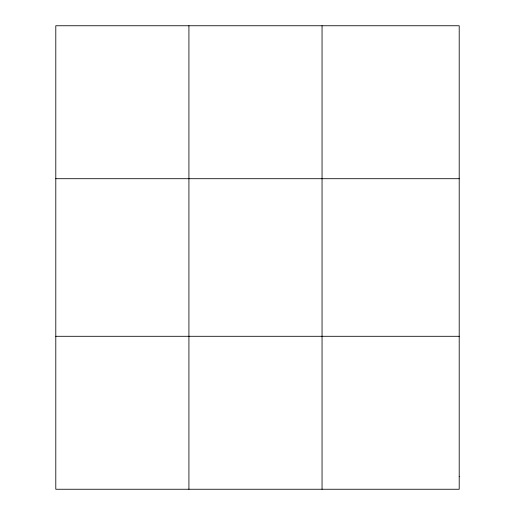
<?xml version="1.0" encoding="UTF-8"?>
<svg xmlns="http://www.w3.org/2000/svg" width="515" height="515" viewBox="0 0 515 515"><rect width="100%" height="100%" fill="white"/><g stroke="black" fill="none" stroke-linecap="round" stroke-linejoin="round"><path stroke-width="0.77" d="M188.921 489.25L188.921 25.75M322.049 489.25L322.049 25.75M55.794 178.705L459.206 178.705M55.794 336.295L459.206 336.295M459.206 476.504L459.206 489.25L55.794 489.25L55.794 25.75L459.206 25.75L459.206 476.504"/></g></svg>
